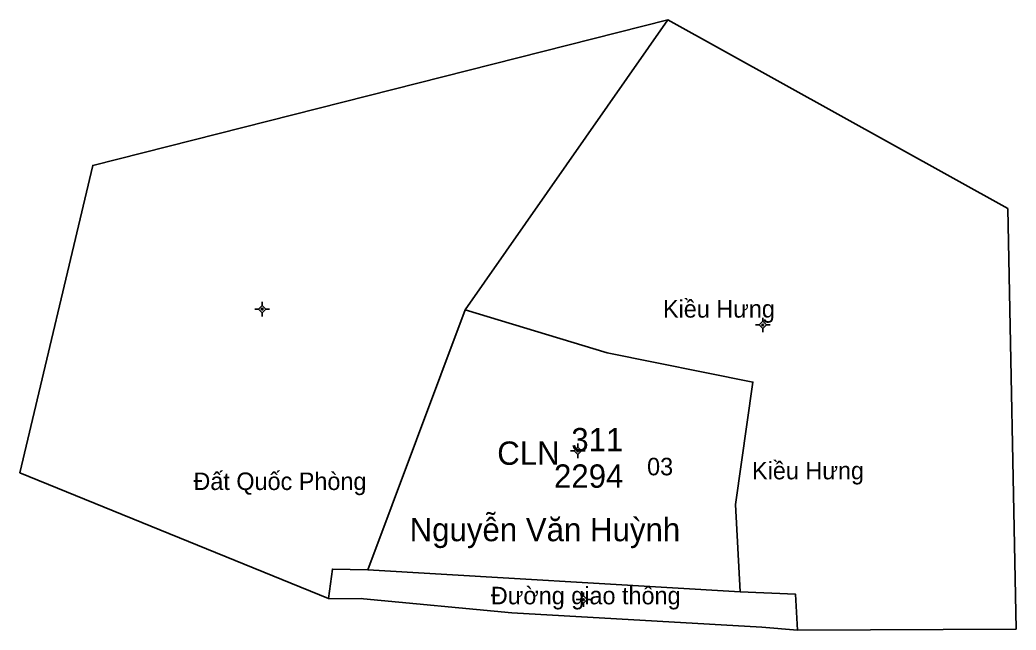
# Model space of a CAD drawing. Extents: x 536635 to 538419, y 1845904 to 1847311.
# Drawn here: x 537460.3 to 537631.1, y 1846875.5 to 1846980.1 of the extents above; entities that cross this region are included whole.
import ezdxf

# ---------------------------------------------------------------- set-up
doc = ezdxf.new("R2010")
doc.units = 0
for name, color, linetype in [('Level 10', 7, 'Continuous'), ('Level 11', 7, 'Continuous'), ('Level 2', 7, 'Continuous'), ('Level 3', 7, 'Continuous'), ('Level 4', 7, 'Continuous'), ('Level 5', 7, 'Continuous'), ('Level 63', 7, 'Continuous'), ('Level 7', 7, 'Continuous'), ('Level 8', 7, 'Continuous')]:
    doc.layers.add(name, color=color, linetype=linetype)

msp = doc.modelspace()

# ---------------------------------------------------------------- linework, layer by layer
at = {"layer": 'Level 10'}
for p, q in [((537571.4, 1846980.11), (537536.66, 1846930.41)), ((537519.99, 1846885.79), (537536.66, 1846930.41)), ((537583.79, 1846882.02), (537519.99, 1846885.79)), ((537519.23, 1846880.83), (537513.22, 1846880.92)), ((537518.82, 1846880.87), (537519.23, 1846880.83))]:
    msp.add_line(p, q, dxfattribs=at)
for points in [[(537571.4, 1846980.11), (537472.83, 1846955.15), (537460.34, 1846902.46), (537513.22, 1846880.92)], [(537593.62, 1846875.48), (537631.1, 1846875.65), (537629.71, 1846947.75), (537571.4, 1846980.11)], [(537536.66, 1846930.41), (537561, 1846923), (537586, 1846918), (537583, 1846897), (537583.79, 1846882.02)], [(537519.99, 1846885.79), (537513.92, 1846885.93), (537513.22, 1846880.92)], [(537519.23, 1846880.83), (537544.66, 1846878.42), (537587.5, 1846875.97), (537593.62, 1846875.48)], [(537583.79, 1846882.02), (537593.31, 1846881.62), (537593.62, 1846875.48)]]:
    msp.add_lwpolyline(points, dxfattribs=at)
at = {"layer": 'Level 11'}
for p, q in [((537501.86, 1846931.77), (537501.86, 1846931.145)), ((537501.235, 1846930.52), (537500.61, 1846930.52)), ((537501.86, 1846931.145), (537501.235, 1846930.52)), ((537501.235, 1846930.52), (537501.86, 1846929.895)), ((537502.485, 1846930.52), (537501.86, 1846931.145)), ((537501.86, 1846929.895), (537502.485, 1846930.52)), ((537503.11, 1846930.52), (537502.485, 1846930.52)), ((537501.86, 1846929.895), (537501.86, 1846929.27)), ((537587.67, 1846928.425), (537587.045, 1846927.8)), ((537587.67, 1846929.05), (537587.67, 1846928.425)), ((537588.295, 1846927.8), (537587.67, 1846928.425)), ((537587.045, 1846927.8), (537586.42, 1846927.8)), ((537587.045, 1846927.8), (537587.67, 1846927.175)), ((537587.67, 1846927.175), (537588.295, 1846927.8)), ((537587.67, 1846927.175), (537587.67, 1846926.55)), ((537588.92, 1846927.8), (537588.295, 1846927.8)), ((537555.345, 1846906.22), (537554.72, 1846906.22)), ((537555.97, 1846906.845), (537555.345, 1846906.22)), ((537555.345, 1846906.22), (537555.97, 1846905.595)), ((537555.97, 1846907.47), (537555.97, 1846906.845)), ((537556.595, 1846906.22), (537555.97, 1846906.845)), ((537555.97, 1846905.595), (537556.595, 1846906.22)), ((537557.22, 1846906.22), (537556.595, 1846906.22)), ((537555.97, 1846905.595), (537555.97, 1846904.97)), ((537556.325, 1846880.7), (537555.7, 1846880.7)), ((537556.95, 1846881.325), (537556.325, 1846880.7)), ((537556.325, 1846880.7), (537556.95, 1846880.075)), ((537556.95, 1846881.95), (537556.95, 1846881.325)), ((537557.575, 1846880.7), (537556.95, 1846881.325)), ((537556.95, 1846880.075), (537557.575, 1846880.7)), ((537558.2, 1846880.7), (537557.575, 1846880.7)), ((537556.95, 1846880.075), (537556.95, 1846879.45))]:
    msp.add_line(p, q, dxfattribs=at)
for centre in [(537501.86, 1846930.52), (537587.67, 1846927.8), (537555.97, 1846906.22), (537556.95, 1846880.7)]:
    msp.add_circle(centre, 0.15, dxfattribs=at)

# ---------------------------------------------------------------- texts
at = {"layer": 'Level 2'}
for s, height, p in [('Kiều Hưng', 3, (537570.57, 1846929.06)), ('Kiều Hưng', 3, (537585.84, 1846901.33)), ('Đất Quốc Phòng', 3, (537490.08, 1846899.5)), ('Nguyễn Văn Huỳnh', 4.00002, (537527.14, 1846890.72))]:
    msp.add_text(s, height=height, dxfattribs=at).set_placement(p)
at = {"layer": 'Level 3'}
msp.add_text('CLN', height=4, dxfattribs=at).set_placement((537542.16, 1846903.82))
at = {"layer": 'Level 4'}
msp.add_text('311', height=4, dxfattribs=at).set_placement((537554.85, 1846906.13))
at = {"layer": 'Level 5'}
msp.add_text('2294', height=4, dxfattribs=at).set_placement((537551.89, 1846899.89))
at = {"layer": 'Level 63'}
msp.add_text('D', height=0.01, dxfattribs=at).set_placement((537518.82, 1846880.87))
msp.add_text('D', height=0.01, dxfattribs=at).set_placement((537518.82, 1846880.87))
msp.add_text('D', height=0.01, dxfattribs=at).set_placement((537518.82, 1846880.87))
at = {"layer": 'Level 7'}
msp.add_text('03', height=3, dxfattribs=at).set_placement((537567.85, 1846902.02))
at = {"layer": 'Level 8'}
msp.add_text('Đường giao thông', height=3, dxfattribs=at).set_placement((537541.06, 1846879.9))

doc.saveas('drawing.dxf')
